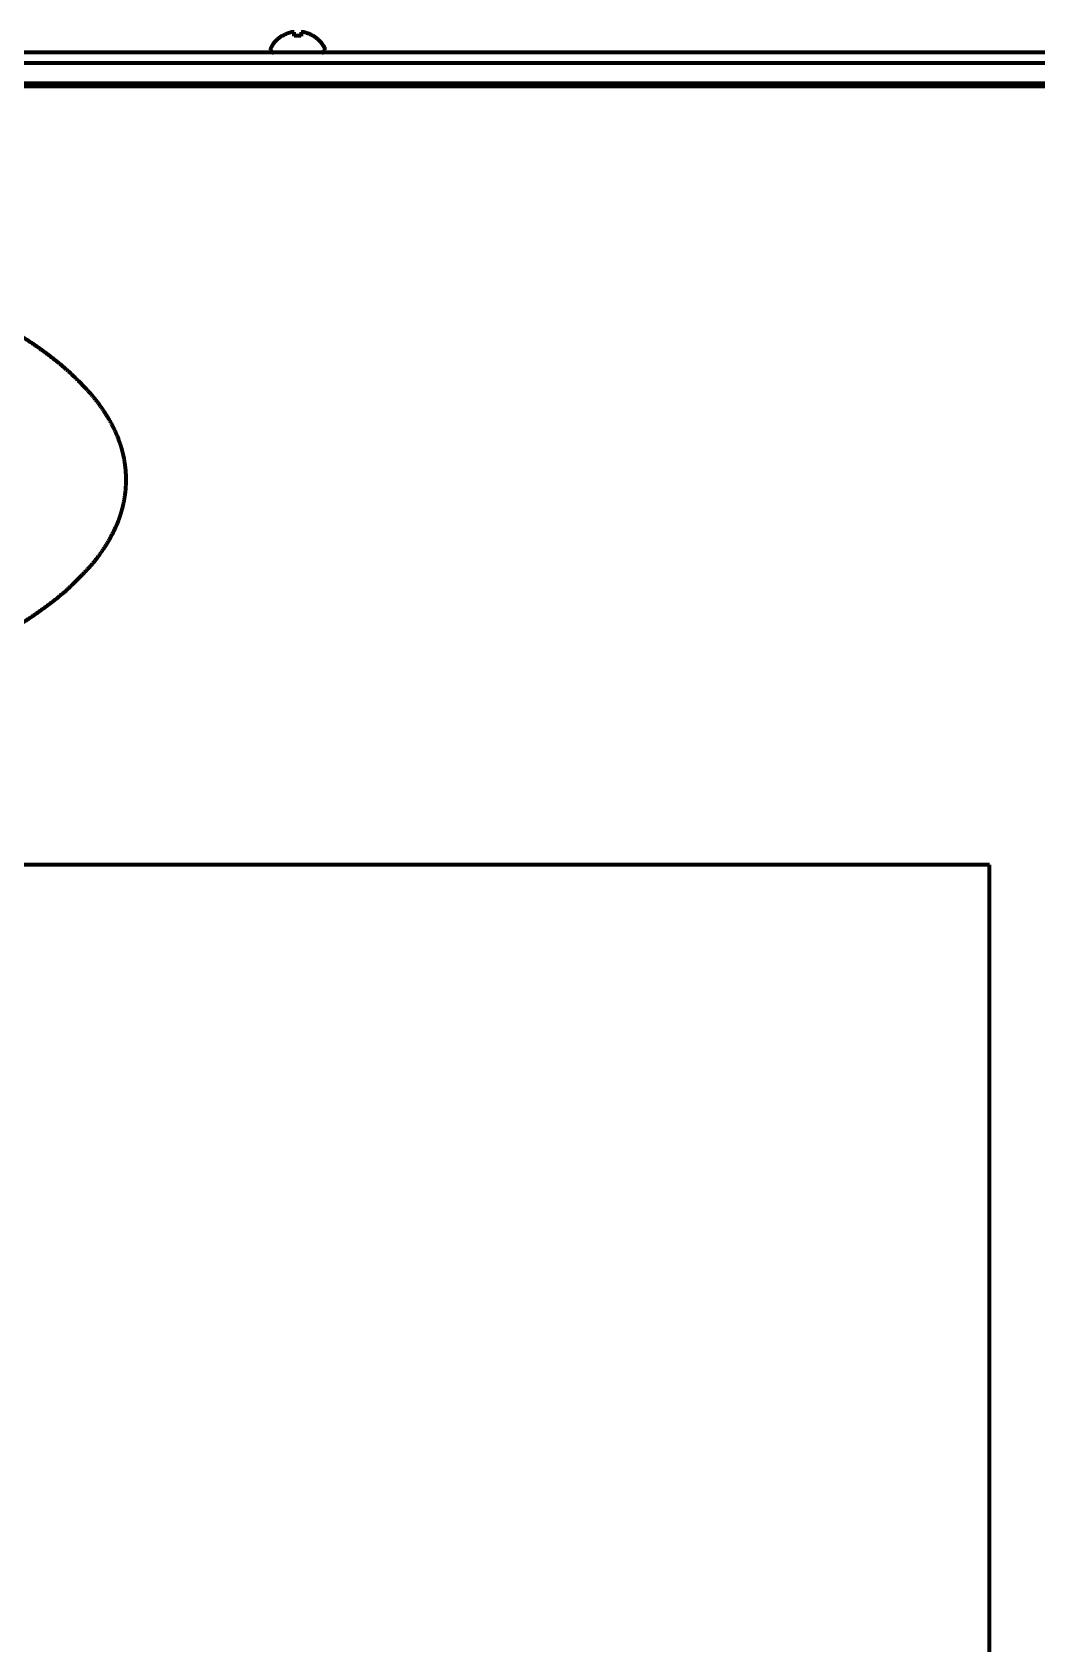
# Model space of a CAD drawing. Header units: inches. Extents: x -3055 to 7244, y 299 to 5591.
# Drawn here: x 3319.7 to 3468.1, y 3578 to 3816.1 of the extents above; entities that cross this region are included whole.
import ezdxf

# ---------------------------------------------------------------- set-up
doc = ezdxf.new("R2010")
doc.units = ezdxf.units.IN

msp = doc.modelspace()

# ---------------------------------------------------------------- linework, layer by layer
at = {"linetype": 'Continuous', "lineweight": 70}
for p, q in [((3356.62, 3815.57), (3356.62, 3815.6)), ((3361.22, 3815.6), (3361.22, 3815.57)), ((3525.31, 3813.12), (2962.93, 3813.12)), ((3354.92, 3813.72), (3354.92, 3813.52)), ((3362.92, 3813.52), (3362.92, 3813.72)), ((2801.12, 3811.63), (3687.12, 3811.63)), ((2801.12, 3808.63), (3687.12, 3808.63)), ((3518.62, 3808.13), (2969.62, 3808.13)), ((3461.12, 3693.13), (3027.12, 3693.13)), ((3461.12, 2473.73), (3461.12, 3693.13))]:
    msp.add_line(p, q, dxfattribs=at)
for centre, radius, start, end in [((3359.12, 3811.5), 4.8, 121.3727, 149.6988), ((3358.72, 3811.5), 4.8, 30.3012, 58.6273), ((3355.32, 3813.72), 0.4, 149.6988, 180), ((3355.32, 3813.52), 0.4, 180, 270), ((3362.52, 3813.52), 0.4, 270, 0), ((3362.52, 3813.72), 0.4, 0, 30.3012)]:
    msp.add_arc(centre, radius, start, end, dxfattribs=at)
for points in [[(3357.92, 3816.12), (3357.86, 3816.11), (3357.76, 3816.08), (3357.59, 3816.02), (3357.44, 3815.97), (3357.28, 3815.91), (3357.13, 3815.84), (3356.97, 3815.77), (3356.81, 3815.68), (3356.68, 3815.61), (3356.62, 3815.57)], [(3358.42, 3816.12), (3358.39, 3816.12), (3358.34, 3816.13), (3358.27, 3816.13), (3358.2, 3816.14), (3358.13, 3816.14), (3358.06, 3816.13), (3357.99, 3816.13), (3357.94, 3816.12), (3357.92, 3816.12)], [(3359.42, 3815.57), (3359.25, 3815.59), (3358.92, 3815.61), (3358.59, 3815.59), (3358.42, 3815.57)], [(3359.92, 3816.12), (3359.89, 3816.12), (3359.85, 3816.13), (3359.78, 3816.13), (3359.7, 3816.14), (3359.63, 3816.14), (3359.56, 3816.13), (3359.49, 3816.13), (3359.44, 3816.12), (3359.42, 3816.12)], [(3359.42, 3816.12), (3359.42, 3816.11), (3359.42, 3816.08), (3359.42, 3816.02), (3359.42, 3815.97), (3359.42, 3815.91), (3359.42, 3815.84), (3359.42, 3815.77), (3359.42, 3815.68), (3359.42, 3815.61), (3359.42, 3815.57)]]:
    msp.add_open_spline(points, degree=3, dxfattribs=at)
for points in [[(3358.42, 3815.57), (3358.42, 3815.69), (3358.42, 3815.8), (3358.42, 3815.94), (3358.42, 3815.98), (3358.42, 3816.06), (3358.42, 3816.09), (3358.42, 3816.12)], [(3361.22, 3815.57), (3361.02, 3815.69), (3360.81, 3815.8), (3360.48, 3815.94), (3360.37, 3815.98), (3360.15, 3816.06), (3360.03, 3816.09), (3359.92, 3816.12)]]:
    msp.add_open_spline(points, degree=3, knots=[0, 0, 0, 0, 0.5, 0.5, 0.75, 0.75, 1, 1, 1, 1], dxfattribs=at)
msp.add_rational_spline([(3240.68, 3712.58), (3242.11, 3712.57), (3243.55, 3712.57), (3246.42, 3712.57), (3247.85, 3712.57), (3250.24, 3712.58), (3251.19, 3712.6), (3253, 3712.65), (3253.86, 3712.68), (3255.79, 3712.78), (3256.86, 3712.84), (3264.75, 3713.33), (3271.55, 3714.11), (3284.52, 3716.29), (3290.67, 3717.74), (3302.06, 3721.22), (3307.27, 3723.24), (3312.32, 3725.64), (3316.56, 3727.66), (3320.53, 3730.19), (3324.52, 3733.48), (3324.88, 3733.8), (3325.73, 3734.62), (3326.22, 3735.11), (3327.2, 3736.1), (3327.68, 3736.59), (3328.44, 3737.41), (3328.72, 3737.74), (3329.7, 3739), (3330.35, 3739.95), (3331.49, 3741.83), (3331.96, 3742.76), (3332.35, 3743.73), (3332.71, 3744.63), (3333, 3745.57), (3333.2, 3746.52), (3333.41, 3747.48), (3333.53, 3748.44), (3333.56, 3749.42), (3333.6, 3750.5), (3333.54, 3751.59), (3333.36, 3752.66), (3333.19, 3753.74), (3332.91, 3754.79), (3332.52, 3755.82), (3332.12, 3756.9), (3331.62, 3757.95), (3331.03, 3758.94), (3330.38, 3760.03), (3329.66, 3761.08), (3328.57, 3762.44), (3328.26, 3762.79), (3327.52, 3763.59), (3327.08, 3764.05), (3326.19, 3764.94), (3325.74, 3765.39), (3324.89, 3766.18), (3324.51, 3766.52), (3320.88, 3769.54), (3317.36, 3771.84), (3313.6, 3773.71), (3309.14, 3775.94), (3304.54, 3777.84), (3294.48, 3781.21), (3289.05, 3782.66), (3277.56, 3784.96), (3271.53, 3785.87), (3264.52, 3786.58), (3263.58, 3786.66), (3261.68, 3786.83), (3260.72, 3786.9), (3258.76, 3787.04), (3257.76, 3787.11), (3255.68, 3787.23), (3254.61, 3787.29), (3253.53, 3787.34)], [0.500003680185, 0.500002166144, 0.500002166144, 0.500002097056, 0.500002097056, 0.499986947081, 0.499986947081, 0.499979608822, 0.499979608822, 0.499997302433, 0.499997302433, 0.499558871273, 0.499558871273, 0.499287829862, 0.499287829862, 0.499109929169, 0.499109929169, 0.500003680185, 0.497471929658, 0.497471929658, 0.499762034183, 0.499762034183, 0.499975946134, 0.499975946134, 0.499977921886, 0.499977921886, 0.499631917112, 0.499631917112, 0.49944898704, 0.49944898704, 0.498931840545, 0.498931840545, 0.500003680185, 0.498759302358, 0.498759302358, 0.500003680185, 0.498753551362, 0.498753551362, 0.500003680185, 0.498357304212, 0.498357304212, 0.500003680185, 0.498435704494, 0.498435704494, 0.500003680185, 0.49863329398, 0.49863329398, 0.500003680185, 0.499218488989, 0.499218488989, 0.499765925558, 0.499765925558, 0.499959205342, 0.499959205342, 0.499958724923, 0.499958724923, 0.499847369961, 0.499847369961, 0.497767671046, 0.497767671046, 0.500003680185, 0.499194279285, 0.499194279285, 0.499354848193, 0.499354848193, 0.4996055757, 0.4996055757, 0.499994627424, 0.499994627424, 0.499995368253, 0.499995368253, 0.499996135884, 0.499996135884, 0.499998773272, 0.499998773272, 0.500003680185], degree=3, knots=[0, 0, 0, 0, 0.0209, 0.0209, 0.041831, 0.041831, 0.055706, 0.055706, 0.068202, 0.068202, 0.083849, 0.083849, 0.183524, 0.183524, 0.275689, 0.275689, 0.357386, 0.357386, 0.357386, 0.426176, 0.426176, 0.433231, 0.433231, 0.4435, 0.4435, 0.453652, 0.453652, 0.459996, 0.459996, 0.477083, 0.477083, 0.492412, 0.492412, 0.492412, 0.506844, 0.506844, 0.506844, 0.521301, 0.521301, 0.521301, 0.537414, 0.537414, 0.537414, 0.553712, 0.553712, 0.553712, 0.571022, 0.571022, 0.571022, 0.590062, 0.590062, 0.597116, 0.597116, 0.60651, 0.60651, 0.616097, 0.616097, 0.623865, 0.623865, 0.687044, 0.687044, 0.687044, 0.762241, 0.762241, 0.847249, 0.847249, 0.939583, 0.939583, 0.953916, 0.953916, 0.968457, 0.968457, 0.983662, 0.983662, 1, 1, 1, 1], dxfattribs=at)

doc.saveas('drawing.dxf')
